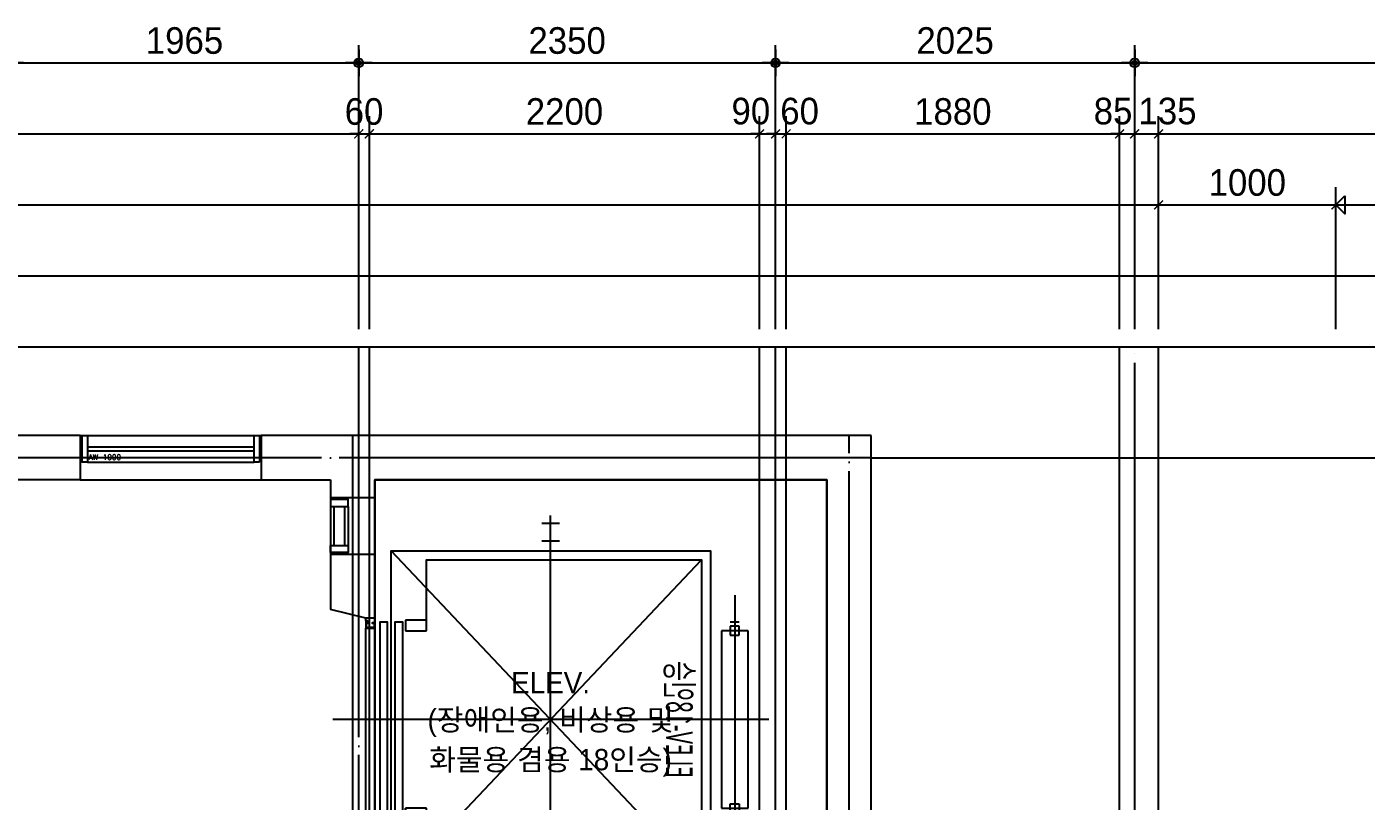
# Model space of a CAD drawing. Header units: millimetres. Extents: x -24416 to 92204, y -190080 to 23760.
# Drawn here: x 69957 to 77509, y -141449 to -137085 of the extents above; entities that cross this region are included whole.
import ezdxf
from ezdxf.enums import TextEntityAlignment as Align
from ezdxf.xclip import XClip

# ---------------------------------------------------------------- set-up
doc = ezdxf.new("R2010")
doc.units = ezdxf.units.MM
doc.header["$LTSCALE"] = 50
doc.header["$XCLIPFRAME"] = 0
doc.linetypes.add('AUDIT_D_220706163347-0', pattern=[0])
doc.linetypes.add('CEN', pattern=[62, 60, -1, 0, -1])
doc.layers.get('defpoints').update_dxf_attribs({"color": 139})
for name, color, linetype in [('AA-XXXX-DIMS', 7, 'Continuous'), ('ARDM', 7, 'Continuous'), ('CEN_CON', 1, 'CEN'), ('CONC', 2, 'Continuous'), ('DIM', 7, 'AUDIT_D_220706163347-0'), ('ELE3_CON', 7, 'Continuous'), ('ELEV-ER', 4, 'Continuous'), ('ROM', 7, 'AUDIT_D_220706163347-0'), ('WID', 4, 'Continuous'), ('WIN', 4, 'Continuous')]:
    doc.layers.add(name, color=color, linetype=linetype)
doc.layers.add('AA-XXXX-MC', color=153, linetype='AUDIT_D_220706163347-0', plot=False)
doc.layers.add('Def-PrintX', color=147, linetype='Continuous', plot=False)
doc.styles.add('HAUD01', font='Dotum.ttf')
doc.styles.get("Standard").update_dxf_attribs({"font": 'txt', "bigfont": 'whgtxt.shx'})
doc.styles.add('맑은고딕', font='malgun.ttf', dxfattribs={"width": 0.9})
doc.dimstyles.new('DIM-50', dxfattribs={"dimscale": 50, "dimtxt": 3, "dimasz": 1, "dimexe": 2, "dimexo": 2, "dimgap": 1, "dimtad": 1, "dimdec": 0, "dimzin": 0, "dimdsep": 46, "dimtxsty": '맑은고딕', "dimblk1": 'DIMDOT', "dimblk2": 'DIMDOT', "dimsah": 1, "dimcen": 0.09, "dimdle": 2, "dimclrd": 7, "dimclre": 7, "dimclrt": 3, "dimadec": 0, "dimazin": 0, "dimtfac": 1, "dimtdec": 0, "dimtix": 1, "dimtmove": 2, "dimatfit": 3, "dimldrblk": 'DIMDOT', "dimfxl": 1, "dimtolj": 1, "dimtzin": 0, "dimarcsym": 0})
doc.dimstyles.new('MCDIM-50', dxfattribs={"dimscale": 50, "dimtxt": 3, "dimasz": 1, "dimexe": 2, "dimexo": 2, "dimgap": 1, "dimtad": 1, "dimdec": 0, "dimzin": 0, "dimdsep": 46, "dimtxsty": '맑은고딕', "dimblk1": 'ARCHTICK', "dimblk2": 'ARCHTICK', "dimsah": 1, "dimcen": 0.09, "dimdle": 2, "dimclrd": 7, "dimclre": 7, "dimclrt": 3, "dimadec": 0, "dimazin": 0, "dimtfac": 1, "dimtdec": 0, "dimtix": 1, "dimtmove": 2, "dimatfit": 3, "dimldrblk": 'ARCHTICK', "dimfxl": 1, "dimtolj": 1, "dimtzin": 0, "dimarcsym": 0})
doc.dimstyles.new('외부100-win', dxfattribs={"dimscale": 50, "dimtxt": 3, "dimasz": 1, "dimexe": 2, "dimexo": 2.5, "dimgap": 1.5, "dimtad": 1, "dimdec": 0, "dimzin": 0, "dimdsep": 46, "dimtxsty": '맑은고딕', "dimblk": 'DO2-2', "dimblk1": 'DO2-2', "dimblk2": 'DIMDOT', "dimcen": 0.09, "dimdle": 2, "dimclrd": 7, "dimclre": 7, "dimclrt": 3, "dimadec": 0, "dimazin": 0, "dimtfac": 1, "dimtdec": 0, "dimtix": 1, "dimtmove": 2, "dimatfit": 3, "dimldrblk": 'DO2-2', "dimfxl": 1, "dimtolj": 1, "dimtzin": 0, "dimarcsym": 0})

# ---------------------------------------------------------------- blocks, each defined once
blk = doc.blocks.new('AW 1000')
at = {"layer": 'defpoints'}
for p, q in [((-10, 150), (-10, 0)), ((1010, 150), (1010, 0))]:
    blk.add_line(p, q, dxfattribs=at)
at = {"layer": 'WIN', "color": 8}
for p, q in [((30, 150), (970, 150)), ((30, 0), (970, 0))]:
    blk.add_line(p, q, dxfattribs=at)
at = {"layer": 'WIN'}
for p, q in [((30, 87), (970, 87)), ((30, 63), (970, 63))]:
    blk.add_line(p, q, dxfattribs=at)
for points in [[(30, 0), (0, 0), (0, 150), (30, 150)], [(1000, 0), (970, 0), (970, 150), (1000, 150)]]:
    blk.add_lwpolyline(points, close=True, dxfattribs=at)
at = {"layer": 'Def-PrintX'}
blk.add_text('AW 1000', height=30, dxfattribs=at).set_placement((128, 28.4), align=Align.MIDDLE)
blk = doc.blocks.new('ELE_17(비진입)')
at = {"layer": 'CONC', "extrusion": (0, 0, -1)}
for p, q in [((-570, -991.6), (-570, -1041.6)), ((570, -991.6), (570, -1041.6))]:
    blk.add_line(p, q, dxfattribs=at)
at = {"layer": 'defpoints'}
blk.add_lwpolyline([(-1350, 1558.4), (1350, 1558.4), (1350, -991.6), (-1350, -991.6)], close=True, dxfattribs=at)
at = {"layer": 'ELEV-ER', "color": 1, "extrusion": (0, 0, -1)}
for p, q in [((0, 1229.9), (0, -1227.1)), ((700, 1038.6), (-700, 1038.5)), ((-1150, 0), (1150, 0))]:
    blk.add_line(p, q, dxfattribs=at)
at = {"layer": 'ELEV-ER', "extrusion": (0, 0, -1)}
for p, q in [((-550, 1013.5), (-550, 1063.5)), ((-550, 1013.5), (-550, 1063.5)), ((-475, 1063.5), (-525, 1063.5)), ((-525, 1063.5), (-525, 1013.5)), ((-475, 1063.5), (-525, 1063.5)), ((-525, 1063.5), (-525, 1013.5)), ((-500, 1113.5), (500, 1113.6)), ((-500, 963.5), (-500, 1113.5)), ((-475, 1013.5), (-475, 1063.5)), ((-475, 1013.5), (-475, 1063.5)), ((475, 1013.6), (475, 1063.6)), ((475, 1063.6), (525, 1063.6)), ((500, 1113.6), (500, 963.6)), ((525, 1063.6), (525, 1013.6)), ((550, 1013.6), (550, 1063.6)), ((-525, 1013.5), (-475, 1013.5)), ((-525, 1013.5), (-475, 1013.5)), ((525, 1013.6), (475, 1013.6)), ((500, 963.6), (-500, 963.5)), ((-950, -898.6), (900, 851.4)), ((950, -898.6), (-900, 851.4)), ((-1105, 50), (-1105, -50)), ((-1005, 50), (-1005, -50)), ((1005, 50), (1005, -50)), ((1105, 50), (1105, -50)), ((-560, -818.7), (-560, -698.7)), ((-500, -698.7), (-500, -818.7)), ((500, -818.6), (500, -698.6)), ((560, -698.6), (560, -818.6)), ((-560.1, -818.6), (-500.1, -818.6)), ((-500, -818.7), (-560, -818.7)), ((560, -818.6), (500, -818.6)), ((-570, -991.6), (-545, -991.6)), ((-570, -1041.6), (-555, -1041.6)), ((-515, -991.6), (515, -991.6)), ((-515, -1041.6), (515, -1041.6)), ((545, -991.6), (570, -991.6)), ((555, -1041.6), (570, -1041.6))]:
    blk.add_line(p, q, dxfattribs=at)
for points in [[(950, 901.4), (950, -898.6), (-950, -898.6), (-950, 901.4)], [(542, -994.6), (518, -994.6), (518, -1038.6), (542, -1038.6), (542, -1026.6), (545, -1026.6), (545, -1041.6), (515, -1041.6), (515, -991.6), (545, -991.6), (545, -1006.6), (542, -1006.6)], [(-542, -994.6), (-518, -994.6), (-518, -1038.6), (-542, -1038.6), (-542, -1026.6), (-545, -1026.6), (-545, -1041.6), (-515, -1041.6), (-515, -991.6), (-545, -991.6), (-545, -1006.6), (-542, -1006.6)]]:
    blk.add_lwpolyline(points, close=True, dxfattribs=at)
blk.add_lwpolyline([(-500, -698.6), (-900, -698.6), (-900, 851.4), (900, 851.4), (900, -698.6), (500, -698.7)], dxfattribs=at)
at = {"layer": 'ELEV-ER'}
for points in [[(-550, -875.7), (550, -875.7), (550, -835.7), (-550, -835.7)], [(-550, -960.7), (550, -960.7), (550, -920.7), (-550, -920.7)], [(-555, -1041.6), (-545, -1041.6), (-545, -1031.6), (-555, -1031.6)], [(555, -1041.6), (545, -1041.6), (545, -1031.6), (555, -1031.6)]]:
    blk.add_lwpolyline(points, close=True, dxfattribs=at)
at = {"layer": 'defpoints', "extrusion": (0, 0, -1), "style": '맑은고딕', "text_generation_flag": 2, "width": 0.6}
blk.add_text('ELEV-18인승', height=150, dxfattribs=at).set_placement((0, 801.3), align=Align.TOP_CENTER)
blk = doc.blocks.new('A$C6A5147ED')
at = {"layer": 'WID', "color": 9}
for p, q in [((40, 100), (260, 100)), ((40, 0), (260, 0))]:
    blk.add_line(p, q, dxfattribs=at)
at = {"layer": 'WID'}
for p, q in [((40, 80), (260, 80)), ((40, 20), (260, 20))]:
    blk.add_line(p, q, dxfattribs=at)
at = {"layer": 'WID', "color": 6, "elevation": 0}
for points in [[(0, 0), (40, 0), (40, 100), (0, 100)], [(300, 0), (260, 0), (260, 100), (300, 100)]]:
    blk.add_lwpolyline(points, close=True, dxfattribs=at)
blk = doc.blocks.new('CO-106-MF', base_point=(321577.8, -11662.9))
at = {"layer": 'CEN_CON'}
for p, q in [((358842.8, -6012.9), (358842.8, -9212.9)), ((361642.8, -9212.9), (361642.8, -6012.9)), ((361767.8, -6137.9), (351217.8, -6137.9))]:
    blk.add_line(p, q, dxfattribs=at)
at = {"layer": 'CONC'}
for p, q in [((357307.8, -6012.9), (352587.8, -6012.9)), ((357307.8, -6012.9), (357307.8, -6262.9)), ((361767.8, -6012.9), (358327.8, -6012.9)), ((358327.8, -6012.9), (358327.8, -6262.9)), ((361767.8, -8602.9), (361767.8, -6012.9)), ((357307.8, -6262.9), (356917.8, -6262.9)), ((358327.8, -6262.9), (358717.8, -6262.9)), ((358717.8, -6262.9), (358717.8, -6992.9)), ((358967.8, -7042.9), (358967.8, -6262.9)), ((358967.8, -6262.9), (361517.8, -6262.9)), ((361517.8, -6262.9), (361517.8, -8962.9)), ((358917.8, -7042.9), (358717.8, -6992.9))]:
    blk.add_line(p, q, dxfattribs=at)
at = {"layer": 'ELE3_CON'}
for p, q in [((357307.8, -6012.9), (358327.8, -6012.9)), ((357307.8, -6262.9), (358327.8, -6262.9))]:
    blk.add_line(p, q, dxfattribs=at)
at = {"layer": 'WID', "color": 6}
for p, q in [((358717.8, -6362.9), (358967.8, -6362.9)), ((358967.8, -6682.9), (358717.8, -6682.9))]:
    blk.add_line(p, q, dxfattribs=at)
at = {"xscale": -1, "rotation": 270}
blk.add_blockref('ELE_17(비진입)', (359959.4, -7612.9), dxfattribs=at)
at = {"rotation": 270}
blk.add_blockref('A$C6A5147ED', (358717.8, -6372.9), dxfattribs=at)
at = {"layer": 'CONC'}
blk.add_blockref('AW 1000', (357317.8, -6162.9), dxfattribs=at)
blk = doc.blocks.new('DIMDOT')
at = {"layer": 'AA-XXXX-DIMS'}
for p, q in [((-1.5, 0), (1.5, 0)), ((0, -1.5), (0, 1.5))]:
    blk.add_line(p, q, dxfattribs=at)
for radius in [0.5, 0.25]:
    blk.add_circle((0, 0), radius, dxfattribs=at)
blk = doc.blocks.new('*D325')
at = {"layer": 'defpoints', "color": 0, "transparency": 16777216}
for p in [(21674.9, -161048.2), (19709.9, -162648.2), (21674.9, -162648.2)]:
    blk.add_point(p, dxfattribs=at)
at = {"layer": 'DIM', "color": 7, "lineweight": -2, "transparency": 16777216}
for p, q in [((19709.9, -162548.2), (19709.9, -160948.2)), ((21674.9, -162548.2), (21674.9, -160948.2)), ((19759.9, -161048.2), (21624.9, -161048.2))]:
    blk.add_line(p, q, dxfattribs=at)
at = {"layer": 'DIM', "color": 7, "lineweight": -2, "transparency": 16777216, "xscale": 50, "yscale": 50, "zscale": 50, "rotation": 180}
blk.add_blockref('DIMDOT', (19709.9, -161048.2), dxfattribs=at)
at = {"layer": 'DIM', "color": 7, "lineweight": -2, "transparency": 16777216, "xscale": 50, "yscale": 50, "zscale": 50}
blk.add_blockref('DIMDOT', (21674.9, -161048.2), dxfattribs=at)
at = {"layer": 'DIM', "color": 3, "transparency": 16777216, "insert": (20692.4, -160923.1), "char_height": 150, "attachment_point": 5, "style": 'HAUD01'}
blk.add_mtext('\\A1;1965', dxfattribs=at)
blk = doc.blocks.new('*D326')
at = {"layer": 'defpoints', "color": 0, "transparency": 16777216}
for p in [(24024.9, -161048.2), (21674.9, -162648.2), (24024.9, -162648.2)]:
    blk.add_point(p, dxfattribs=at)
at = {"layer": 'DIM', "color": 7, "lineweight": -2, "transparency": 16777216}
for p, q in [((21674.9, -162548.2), (21674.9, -160948.2)), ((24024.9, -162548.2), (24024.9, -160948.2)), ((21724.9, -161048.2), (23974.9, -161048.2))]:
    blk.add_line(p, q, dxfattribs=at)
at = {"layer": 'DIM', "color": 7, "lineweight": -2, "transparency": 16777216, "xscale": 50, "yscale": 50, "zscale": 50, "rotation": 180}
blk.add_blockref('DIMDOT', (21674.9, -161048.2), dxfattribs=at)
at = {"layer": 'DIM', "color": 7, "lineweight": -2, "transparency": 16777216, "xscale": 50, "yscale": 50, "zscale": 50}
blk.add_blockref('DIMDOT', (24024.9, -161048.2), dxfattribs=at)
at = {"layer": 'DIM', "color": 3, "transparency": 16777216, "insert": (22849.9, -160923.1), "char_height": 150, "attachment_point": 5, "style": 'HAUD01'}
blk.add_mtext('\\A1;2350', dxfattribs=at)
blk = doc.blocks.new('*D327')
at = {"layer": 'defpoints', "color": 0, "transparency": 16777216}
for p in [(26049.9, -161048.2), (24024.9, -162648.2), (26049.9, -162648.2)]:
    blk.add_point(p, dxfattribs=at)
at = {"layer": 'DIM', "color": 7, "lineweight": -2, "transparency": 16777216}
for p, q in [((24024.9, -162548.2), (24024.9, -160948.2)), ((26049.9, -162548.2), (26049.9, -160948.2)), ((24074.9, -161048.2), (25999.9, -161048.2))]:
    blk.add_line(p, q, dxfattribs=at)
at = {"layer": 'DIM', "color": 7, "lineweight": -2, "transparency": 16777216, "xscale": 50, "yscale": 50, "zscale": 50, "rotation": 180}
blk.add_blockref('DIMDOT', (24024.9, -161048.2), dxfattribs=at)
at = {"layer": 'DIM', "color": 7, "lineweight": -2, "transparency": 16777216, "xscale": 50, "yscale": 50, "zscale": 50}
blk.add_blockref('DIMDOT', (26049.9, -161048.2), dxfattribs=at)
at = {"layer": 'DIM', "color": 3, "transparency": 16777216, "insert": (25037.4, -160923.1), "char_height": 150, "attachment_point": 5, "style": 'HAUD01'}
blk.add_mtext('\\A1;2025', dxfattribs=at)
blk = doc.blocks.new('*D328')
at = {"layer": 'defpoints', "color": 0, "transparency": 16777216}
for p in [(30339.9, -161048.2), (26049.9, -162648.2), (30339.9, -162648.2)]:
    blk.add_point(p, dxfattribs=at)
at = {"layer": 'DIM', "color": 7, "lineweight": -2, "transparency": 16777216}
for p, q in [((26049.9, -162548.2), (26049.9, -160948.2)), ((30339.9, -162548.2), (30339.9, -160948.2)), ((26099.9, -161048.2), (30289.9, -161048.2))]:
    blk.add_line(p, q, dxfattribs=at)
at = {"layer": 'DIM', "color": 7, "lineweight": -2, "transparency": 16777216, "xscale": 50, "yscale": 50, "zscale": 50, "rotation": 180}
blk.add_blockref('DIMDOT', (26049.9, -161048.2), dxfattribs=at)
at = {"layer": 'DIM', "color": 7, "lineweight": -2, "transparency": 16777216, "xscale": 50, "yscale": 50, "zscale": 50}
blk.add_blockref('DIMDOT', (30339.9, -161048.2), dxfattribs=at)
at = {"layer": 'DIM', "color": 3, "transparency": 16777216, "insert": (28194.9, -160923.1), "char_height": 150, "attachment_point": 5, "style": 'HAUD01'}
blk.add_mtext('\\A1;4290', dxfattribs=at)
blk = doc.blocks.new('_ArchTick')
at = {"color": 0, "linetype": 'ByBlock', "const_width": 0.15}
blk.add_lwpolyline([(-0.5, -0.5), (0.5, 0.5)], dxfattribs=at)
blk = doc.blocks.new('*D345')
at = {"layer": 'defpoints', "color": 0, "linetype": 'ByBlock', "transparency": 16777216}
for p in [(21734.9, -161448.2), (21674.9, -162648.2), (21734.9, -162648.2)]:
    blk.add_point(p, dxfattribs=at)
at = {"layer": 'DIM', "color": 7, "linetype": 'ByBlock', "lineweight": -2, "transparency": 16777216}
for p, q in [((21674.9, -162548.2), (21674.9, -161348.2)), ((21734.9, -162548.2), (21734.9, -161348.2)), ((21674.9, -161448.2), (21624.9, -161448.2)), ((21674.9, -161448.2), (21734.9, -161448.2)), ((21734.9, -161448.2), (21784.9, -161448.2))]:
    blk.add_line(p, q, dxfattribs=at)
at = {"layer": 'DIM', "color": 7, "linetype": 'ByBlock', "lineweight": -2, "transparency": 16777216, "xscale": 50, "yscale": 50, "zscale": 50}
blk.add_blockref('_ArchTick', (21674.9, -161448.2), dxfattribs=at)
at = {"layer": 'DIM', "color": 7, "linetype": 'ByBlock', "lineweight": -2, "transparency": 16777216, "xscale": 50, "yscale": 50, "zscale": 50, "rotation": 180}
blk.add_blockref('_ArchTick', (21734.9, -161448.2), dxfattribs=at)
at = {"layer": 'DIM', "color": 3, "linetype": 'ByBlock', "transparency": 16777216, "insert": (21704.9, -161323.1), "char_height": 150, "attachment_point": 5, "style": 'HAUD01'}
blk.add_mtext('\\A1;60', dxfattribs=at)
blk = doc.blocks.new('*D346')
at = {"layer": 'defpoints', "color": 0, "linetype": 'ByBlock', "transparency": 16777216}
for p in [(23934.9, -161448.2), (21734.9, -162648.2), (23934.9, -162648.2)]:
    blk.add_point(p, dxfattribs=at)
at = {"layer": 'DIM', "color": 7, "linetype": 'ByBlock', "lineweight": -2, "transparency": 16777216}
for p, q in [((21734.9, -162548.2), (21734.9, -161348.2)), ((23934.9, -162548.2), (23934.9, -161348.2)), ((21634.9, -161448.2), (24034.9, -161448.2))]:
    blk.add_line(p, q, dxfattribs=at)
at = {"layer": 'DIM', "color": 7, "linetype": 'ByBlock', "lineweight": -2, "transparency": 16777216, "xscale": 50, "yscale": 50, "zscale": 50, "rotation": 180}
blk.add_blockref('_ArchTick', (21734.9, -161448.2), dxfattribs=at)
at = {"layer": 'DIM', "color": 7, "linetype": 'ByBlock', "lineweight": -2, "transparency": 16777216, "xscale": 50, "yscale": 50, "zscale": 50}
blk.add_blockref('_ArchTick', (23934.9, -161448.2), dxfattribs=at)
at = {"layer": 'DIM', "color": 3, "linetype": 'ByBlock', "transparency": 16777216, "insert": (22834.9, -161323.1), "char_height": 150, "attachment_point": 5, "style": 'HAUD01'}
blk.add_mtext('\\A1;2200', dxfattribs=at)
blk = doc.blocks.new('*D347')
at = {"layer": 'defpoints', "color": 0, "linetype": 'ByBlock', "transparency": 16777216}
for p in [(24024.9, -161448.2), (23934.9, -162648.2), (24024.9, -162648.2)]:
    blk.add_point(p, dxfattribs=at)
at = {"layer": 'DIM', "color": 7, "linetype": 'ByBlock', "lineweight": -2, "transparency": 16777216}
for p, q in [((23934.9, -162548.2), (23934.9, -161348.2)), ((24024.9, -162548.2), (24024.9, -161348.2)), ((23934.9, -161448.2), (23884.9, -161448.2)), ((23934.9, -161448.2), (24024.9, -161448.2)), ((24024.9, -161448.2), (24074.9, -161448.2))]:
    blk.add_line(p, q, dxfattribs=at)
at = {"layer": 'DIM', "color": 7, "linetype": 'ByBlock', "lineweight": -2, "transparency": 16777216, "xscale": 50, "yscale": 50, "zscale": 50}
blk.add_blockref('_ArchTick', (23934.9, -161448.2), dxfattribs=at)
at = {"layer": 'DIM', "color": 7, "linetype": 'ByBlock', "lineweight": -2, "transparency": 16777216, "xscale": 50, "yscale": 50, "zscale": 50, "rotation": 180}
blk.add_blockref('_ArchTick', (24024.9, -161448.2), dxfattribs=at)
at = {"layer": 'DIM', "color": 3, "linetype": 'ByBlock', "transparency": 16777216, "insert": (23885.8, -161320.7), "char_height": 150, "attachment_point": 5, "style": 'HAUD01'}
blk.add_mtext('\\A1;90', dxfattribs=at)
blk = doc.blocks.new('*D348')
at = {"layer": 'defpoints', "color": 0, "linetype": 'ByBlock', "transparency": 16777216}
for p in [(24084.9, -161448.2), (24024.9, -162648.2), (24084.9, -162648.2)]:
    blk.add_point(p, dxfattribs=at)
at = {"layer": 'DIM', "color": 7, "linetype": 'ByBlock', "lineweight": -2, "transparency": 16777216}
for p, q in [((24024.9, -162548.2), (24024.9, -161348.2)), ((24084.9, -162548.2), (24084.9, -161348.2)), ((24024.9, -161448.2), (23974.9, -161448.2)), ((24024.9, -161448.2), (24084.9, -161448.2)), ((24084.9, -161448.2), (24134.9, -161448.2))]:
    blk.add_line(p, q, dxfattribs=at)
at = {"layer": 'DIM', "color": 7, "linetype": 'ByBlock', "lineweight": -2, "transparency": 16777216, "xscale": 50, "yscale": 50, "zscale": 50}
blk.add_blockref('_ArchTick', (24024.9, -161448.2), dxfattribs=at)
at = {"layer": 'DIM', "color": 7, "linetype": 'ByBlock', "lineweight": -2, "transparency": 16777216, "xscale": 50, "yscale": 50, "zscale": 50, "rotation": 180}
blk.add_blockref('_ArchTick', (24084.9, -161448.2), dxfattribs=at)
at = {"layer": 'DIM', "color": 3, "linetype": 'ByBlock', "transparency": 16777216, "insert": (24160.7, -161320.7), "char_height": 150, "attachment_point": 5, "style": 'HAUD01'}
blk.add_mtext('\\A1;60', dxfattribs=at)
blk = doc.blocks.new('*D349')
at = {"layer": 'defpoints', "color": 0, "linetype": 'ByBlock', "transparency": 16777216}
for p in [(25964.9, -161448.2), (24084.9, -162648.2), (25964.9, -162648.2)]:
    blk.add_point(p, dxfattribs=at)
at = {"layer": 'DIM', "color": 7, "linetype": 'ByBlock', "lineweight": -2, "transparency": 16777216}
for p, q in [((24084.9, -162548.2), (24084.9, -161348.2)), ((25964.9, -162548.2), (25964.9, -161348.2)), ((23984.9, -161448.2), (26064.9, -161448.2))]:
    blk.add_line(p, q, dxfattribs=at)
at = {"layer": 'DIM', "color": 7, "linetype": 'ByBlock', "lineweight": -2, "transparency": 16777216, "xscale": 50, "yscale": 50, "zscale": 50, "rotation": 180}
blk.add_blockref('_ArchTick', (24084.9, -161448.2), dxfattribs=at)
at = {"layer": 'DIM', "color": 7, "linetype": 'ByBlock', "lineweight": -2, "transparency": 16777216, "xscale": 50, "yscale": 50, "zscale": 50}
blk.add_blockref('_ArchTick', (25964.9, -161448.2), dxfattribs=at)
at = {"layer": 'DIM', "color": 3, "linetype": 'ByBlock', "transparency": 16777216, "insert": (25024.9, -161323.1), "char_height": 150, "attachment_point": 5, "style": 'HAUD01'}
blk.add_mtext('\\A1;1880', dxfattribs=at)
blk = doc.blocks.new('*D350')
at = {"layer": 'defpoints', "color": 0, "linetype": 'ByBlock', "transparency": 16777216}
for p in [(26049.9, -161448.2), (25964.9, -162648.2), (26049.9, -162648.2)]:
    blk.add_point(p, dxfattribs=at)
at = {"layer": 'DIM', "color": 7, "linetype": 'ByBlock', "lineweight": -2, "transparency": 16777216}
for p, q in [((25964.9, -162548.2), (25964.9, -161348.2)), ((26049.9, -162548.2), (26049.9, -161348.2)), ((25964.9, -161448.2), (25914.9, -161448.2)), ((25964.9, -161448.2), (26049.9, -161448.2)), ((26049.9, -161448.2), (26099.9, -161448.2))]:
    blk.add_line(p, q, dxfattribs=at)
at = {"layer": 'DIM', "color": 7, "linetype": 'ByBlock', "lineweight": -2, "transparency": 16777216, "xscale": 50, "yscale": 50, "zscale": 50}
blk.add_blockref('_ArchTick', (25964.9, -161448.2), dxfattribs=at)
at = {"layer": 'DIM', "color": 7, "linetype": 'ByBlock', "lineweight": -2, "transparency": 16777216, "xscale": 50, "yscale": 50, "zscale": 50, "rotation": 180}
blk.add_blockref('_ArchTick', (26049.9, -161448.2), dxfattribs=at)
at = {"layer": 'DIM', "color": 3, "linetype": 'ByBlock', "transparency": 16777216, "insert": (25928, -161320.7), "char_height": 150, "attachment_point": 5, "style": 'HAUD01'}
blk.add_mtext('\\A1;85', dxfattribs=at)
blk = doc.blocks.new('*D351')
at = {"layer": 'defpoints', "color": 0, "linetype": 'ByBlock', "transparency": 16777216}
for p in [(26184.9, -161448.2), (26049.9, -162648.2), (26184.9, -162648.2)]:
    blk.add_point(p, dxfattribs=at)
at = {"layer": 'DIM', "color": 7, "linetype": 'ByBlock', "lineweight": -2, "transparency": 16777216}
for p, q in [((26049.9, -162548.2), (26049.9, -161348.2)), ((26184.9, -162548.2), (26184.9, -161348.2)), ((25949.9, -161448.2), (26284.9, -161448.2))]:
    blk.add_line(p, q, dxfattribs=at)
at = {"layer": 'DIM', "color": 7, "linetype": 'ByBlock', "lineweight": -2, "transparency": 16777216, "xscale": 50, "yscale": 50, "zscale": 50, "rotation": 180}
blk.add_blockref('_ArchTick', (26049.9, -161448.2), dxfattribs=at)
at = {"layer": 'DIM', "color": 7, "linetype": 'ByBlock', "lineweight": -2, "transparency": 16777216, "xscale": 50, "yscale": 50, "zscale": 50}
blk.add_blockref('_ArchTick', (26184.9, -161448.2), dxfattribs=at)
at = {"layer": 'DIM', "color": 3, "linetype": 'ByBlock', "transparency": 16777216, "insert": (26235, -161320.3), "char_height": 150, "attachment_point": 5, "style": 'HAUD01'}
blk.add_mtext('\\A1;135', dxfattribs=at)
blk = doc.blocks.new('*D352')
at = {"layer": 'defpoints', "color": 0, "linetype": 'ByBlock', "transparency": 16777216}
for p in [(30204.9, -161448.2), (26184.9, -162648.2), (30204.9, -162648.2)]:
    blk.add_point(p, dxfattribs=at)
at = {"layer": 'DIM', "color": 7, "linetype": 'ByBlock', "lineweight": -2, "transparency": 16777216}
for p, q in [((26184.9, -162548.2), (26184.9, -161348.2)), ((30204.9, -162548.2), (30204.9, -161348.2)), ((26084.9, -161448.2), (30304.9, -161448.2))]:
    blk.add_line(p, q, dxfattribs=at)
at = {"layer": 'DIM', "color": 7, "linetype": 'ByBlock', "lineweight": -2, "transparency": 16777216, "xscale": 50, "yscale": 50, "zscale": 50, "rotation": 180}
blk.add_blockref('_ArchTick', (26184.9, -161448.2), dxfattribs=at)
at = {"layer": 'DIM', "color": 7, "linetype": 'ByBlock', "lineweight": -2, "transparency": 16777216, "xscale": 50, "yscale": 50, "zscale": 50}
blk.add_blockref('_ArchTick', (30204.9, -161448.2), dxfattribs=at)
at = {"layer": 'DIM', "color": 3, "linetype": 'ByBlock', "transparency": 16777216, "insert": (28194.9, -161323.1), "char_height": 150, "attachment_point": 5, "style": 'HAUD01'}
blk.add_mtext('\\A1;4020', dxfattribs=at)
blk = doc.blocks.new('*D363')
at = {"layer": 'defpoints', "color": 0, "linetype": 'ByBlock', "transparency": 16777216}
for p in [(27184.9, -161848.2), (26184.9, -162648.2), (27184.9, -162648.2)]:
    blk.add_point(p, dxfattribs=at)
at = {"layer": 'DIM', "color": 7, "linetype": 'ByBlock', "lineweight": -2, "transparency": 16777216}
for p, q in [((26184.9, -162548.2), (26184.9, -161748.2)), ((27184.9, -162548.2), (27184.9, -161748.2)), ((26084.9, -161848.2), (27284.9, -161848.2))]:
    blk.add_line(p, q, dxfattribs=at)
at = {"layer": 'DIM', "color": 7, "linetype": 'ByBlock', "lineweight": -2, "transparency": 16777216, "xscale": 50, "yscale": 50, "zscale": 50, "rotation": 180}
blk.add_blockref('_ArchTick', (26184.9, -161848.2), dxfattribs=at)
at = {"layer": 'DIM', "color": 7, "linetype": 'ByBlock', "lineweight": -2, "transparency": 16777216, "xscale": 50, "yscale": 50, "zscale": 50}
blk.add_blockref('_ArchTick', (27184.9, -161848.2), dxfattribs=at)
at = {"layer": 'DIM', "color": 3, "linetype": 'ByBlock', "transparency": 16777216, "insert": (26684.9, -161723.1), "char_height": 150, "attachment_point": 5, "style": 'HAUD01'}
blk.add_mtext('\\A1;1000', dxfattribs=at)
blk = doc.blocks.new('DO2-2')
at = {"layer": 'ARDM'}
blk.add_line((0, 0), (-2, 0), dxfattribs=at)
blk.add_lwpolyline([(-1, -1), (-1, 1), (0, 0)], close=True, dxfattribs=at)
blk = doc.blocks.new('*D364')
at = {"layer": 'defpoints', "color": 0, "linetype": 'ByBlock', "transparency": 16777216}
for p in [(28384.9, -161848.2), (27184.9, -162648.2), (28384.9, -162648.2)]:
    blk.add_point(p, dxfattribs=at)
at = {"layer": 'DIM', "color": 7, "linetype": 'ByBlock', "lineweight": -2, "transparency": 16777216}
for p, q in [((27184.9, -162523.2), (27184.9, -161748.2)), ((28384.9, -162523.2), (28384.9, -161748.2)), ((27234.9, -161848.2), (28334.9, -161848.2))]:
    blk.add_line(p, q, dxfattribs=at)
at = {"layer": 'DIM', "color": 7, "linetype": 'ByBlock', "lineweight": -2, "transparency": 16777216, "xscale": 50, "yscale": 50, "zscale": 50, "rotation": 180}
blk.add_blockref('DO2-2', (27184.9, -161848.2), dxfattribs=at)
at = {"layer": 'DIM', "color": 7, "linetype": 'ByBlock', "lineweight": -2, "transparency": 16777216, "xscale": 50, "yscale": 50, "zscale": 50}
blk.add_blockref('DO2-2', (28384.9, -161848.2), dxfattribs=at)
at = {"layer": 'DIM', "color": 3, "linetype": 'ByBlock', "transparency": 16777216, "insert": (27784.9, -161698.1), "char_height": 150, "attachment_point": 5, "style": 'HAUD01'}
blk.add_mtext('\\A1;1200', dxfattribs=at)
blk = doc.blocks.new('DIM-1108')
at = {"layer": 'DIM'}
for base, p1, p2, picture, middle in [((21674.9, -161048.2), (19709.9, -162648.2), (21674.9, -162648.2), '*D325', (20692.4, -160923.1)), ((24024.9, -161048.2), (21674.9, -162648.2), (24024.9, -162648.2), '*D326', (22849.9, -160923.1)), ((26049.9, -161048.2), (24024.9, -162648.2), (26049.9, -162648.2), '*D327', (25037.4, -160923.1)), ((30339.9, -161048.2), (26049.9, -162648.2), (30339.9, -162648.2), '*D328', (28194.9, -160923.1))]:
    dim = blk.add_linear_dim(base=base, p1=p1, p2=p2, dimstyle='DIM-50', override={"dimscale": 50, "dimtxsty": 'HAUD01'}, dxfattribs=at)
    dim.commit()
    dim.dimension.update_dxf_attribs({"geometry": picture, "text_midpoint": middle})
at = {"layer": 'DIM', "linetype": 'ByBlock'}
for base, p1, p2, dimstyle, picture, middle in [((21734.9, -161448.2), (21674.9, -162648.2), (21734.9, -162648.2), 'MCDIM-50', '*D345', (21704.9, -161323.1)), ((23934.9, -161448.2), (21734.9, -162648.2), (23934.9, -162648.2), 'MCDIM-50', '*D346', (22834.9, -161323.1)), ((25964.9, -161448.2), (24084.9, -162648.2), (25964.9, -162648.2), 'MCDIM-50', '*D349', (25024.9, -161323.1)), ((30204.9, -161448.2), (26184.9, -162648.2), (30204.9, -162648.2), 'MCDIM-50', '*D352', (28194.9, -161323.1)), ((28384.9, -161848.2), (27184.9, -162648.2), (28384.9, -162648.2), '외부100-win', '*D364', (27784.9, -161698.1)), ((27184.9, -161848.2), (26184.9, -162648.2), (27184.9, -162648.2), 'MCDIM-50', '*D363', (26684.9, -161723.1))]:
    dim = blk.add_linear_dim(base=base, p1=p1, p2=p2, dimstyle=dimstyle, override={"dimtxsty": 'HAUD01'}, dxfattribs=at)
    dim.commit()
    dim.dimension.update_dxf_attribs({"geometry": picture, "text_midpoint": middle})
for base, p1, p2, picture, middle in [((24024.9, -161448.2), (23934.9, -162648.2), (24024.9, -162648.2), '*D347', (23885.8, -161320.7)), ((24084.9, -161448.2), (24024.9, -162648.2), (24084.9, -162648.2), '*D348', (24160.7, -161320.7)), ((26049.9, -161448.2), (25964.9, -162648.2), (26049.9, -162648.2), '*D350', (25928, -161320.7)), ((26184.9, -161448.2), (26049.9, -162648.2), (26184.9, -162648.2), '*D351', (26235, -161320.3))]:
    dim = blk.add_linear_dim(base=base, p1=p1, p2=p2, dimstyle='MCDIM-50', override={"dimtxsty": 'HAUD01'}, dxfattribs=at)
    dim.commit()
    dim.dimension.update_dxf_attribs({"geometry": picture, "text_midpoint": middle, "dimtype": 128})

msp = doc.modelspace()

# ---------------------------------------------------------------- linework, layer by layer
at = {"layer": 'AA-XXXX-MC'}
for p, q in [((71888.8, -144938.2), (71888.8, -138888.2)), ((74088.8, -144938.2), (74088.8, -138888.2)), ((74238.8, -144938.2), (74238.8, -138888.2)), ((76118.8, -144938.2), (76118.8, -138888.2)), ((76338.8, -141978.2), (76338.8, -138888.2))]:
    msp.add_line(p, q, dxfattribs=at)
at = {"layer": 'CEN_CON'}
for p, q in [((71828.8, -147288.2), (71828.8, -138888.2)), ((74178.8, -144938.2), (74178.8, -138888.2)), ((76203.8, -141978.2), (76203.8, -138888.2)), ((74718.8, -139513.2), (85098.8, -139513.2))]:
    msp.add_line(p, q, dxfattribs=at)
at = {"layer": 'defpoints'}
for points in [[(51982.7, -137288.2), (86698.8, -137288.2), (86698.8, -154213.2), (51982.7, -154213.2)], [(52382.7, -137688.2), (86298.8, -137688.2), (86298.8, -153813.2), (52382.7, -153813.2)], [(52782.7, -138088.2), (85898.8, -138088.2), (85898.8, -153413.2), (52782.7, -153413.2)], [(53182.7, -138488.2), (85498.8, -138488.2), (85498.8, -153013.2), (53182.7, -153013.2)], [(53582.7, -138888.2), (85098.8, -138888.2), (85098.8, -152613.2), (53582.7, -152613.2)]]:
    msp.add_lwpolyline(points, close=True, dxfattribs=at)

# ---------------------------------------------------------------- block references
msp.add_blockref('DIM-1108', (50153.9, 23760))
ref = msp.add_blockref('CO-106-MF', (34528.8, -145038.2))
XClip(ref).set_block_clipping_path([(340631.7256188359, -19237.9350187937), (372147.7906722794, -5512.9350187937)])

# ---------------------------------------------------------------- texts
at = {"layer": 'ROM', "color": 3, "style": 'HAUD01'}
for s, p in [('ELEV.', (72910.4, -140781.2)), ('(장애인용, 비상용 및', (72910.4, -141000.8)), ('화물용 겸용 18인승)', (72910.4, -141224.7))]:
    msp.add_text(s, height=120, dxfattribs=at).set_placement(p, align=Align.MIDDLE)

doc.saveas('drawing.dxf')
